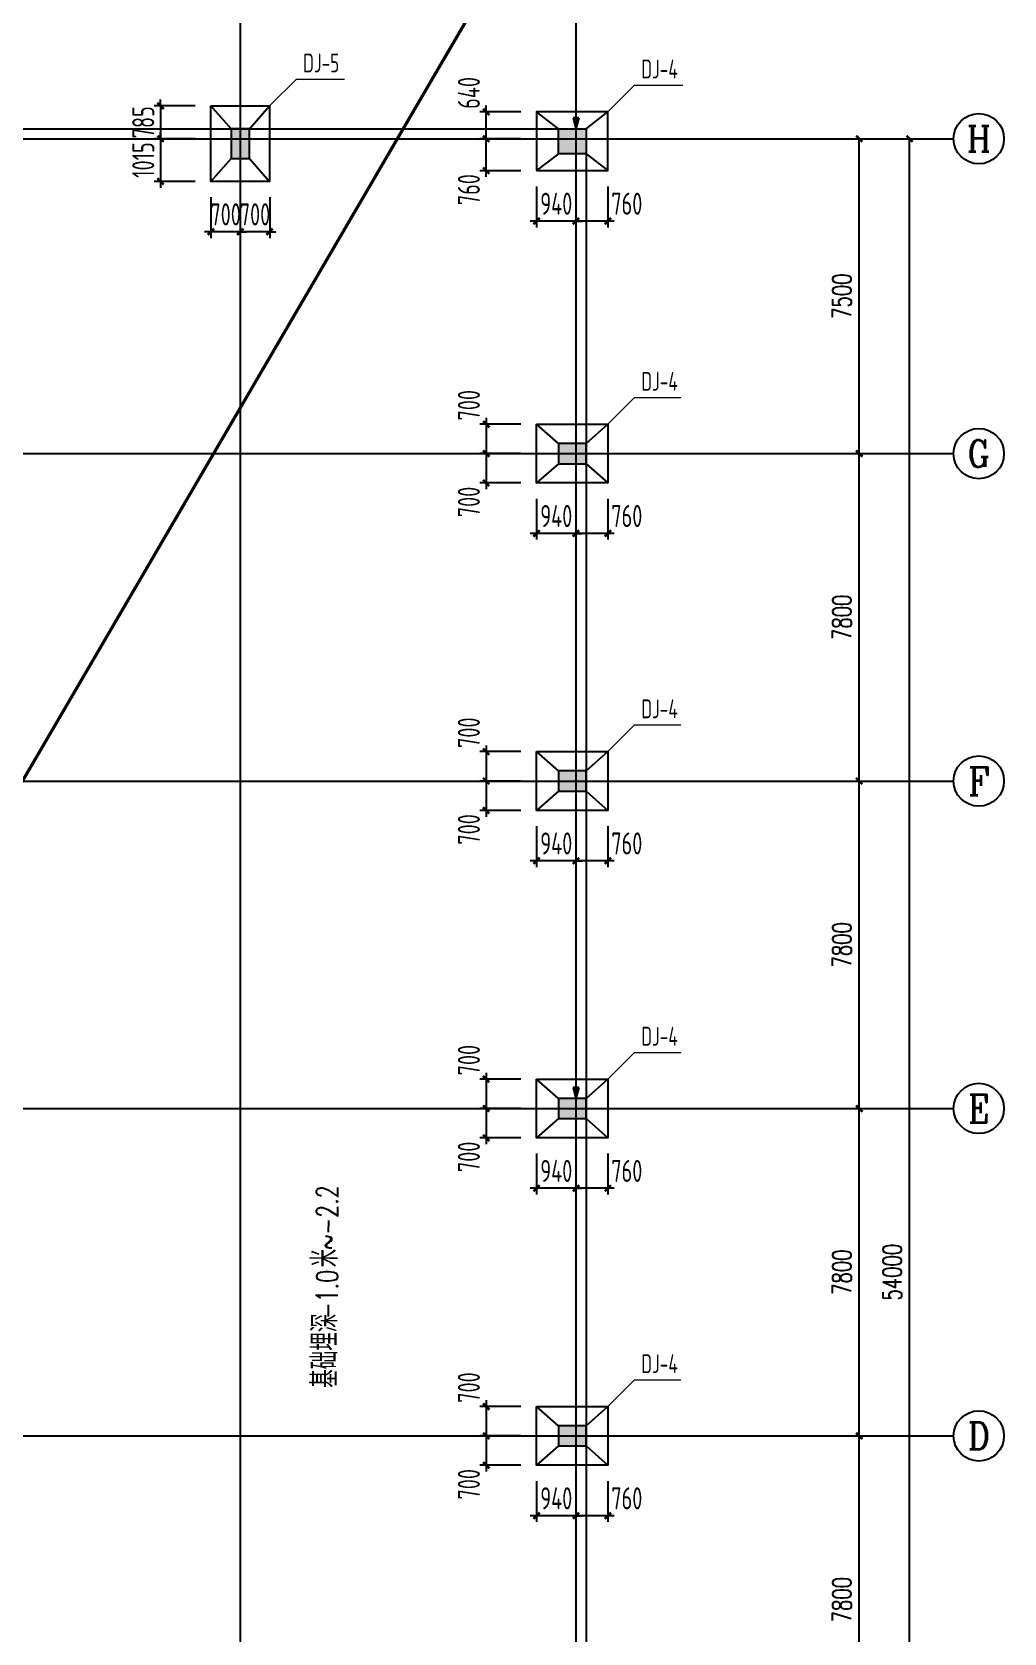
# Model space of a CAD drawing. Header units: millimetres. Extents: x 6950065 to 7140129, y 16284814 to 19754034.
# Drawn here: x 7012378 to 7035542, y 18944365 to 18982502 of the extents above; entities that cross this region are included whole.
import ezdxf
from ezdxf.enums import TextEntityAlignment as Align

# ---------------------------------------------------------------- set-up
doc = ezdxf.new("R2010")
doc.units = ezdxf.units.MM
doc.header["$LTSCALE"] = 1500
doc.header["$MEASUREMENT"] = 0
doc.linetypes.add('94', pattern=[0])
doc.linetypes.add('DASH', pattern=[0.35, 0.25, -0.1])
doc.layers.get('Defpoints').update_dxf_attribs({"color": 1})
for name, color, linetype in [('1', 7, 'Continuous'), ('3', 3, 'Continuous'), ('AXIS', 3, 'Continuous'), ('AXIS_TEXT', 7, 'Continuous'), ('COLU', 253, 'Continuous'), ('COLU_DIM', 3, 'Continuous'), ('COLU_HATCH', 251, 'Continuous'), ('C型钢', 6, 'Continuous'), ('dim', 7, 'Continuous'), ('DIM_SYMB', 165, 'Continuous'), ('HANDRAIL', 3, 'Continuous'), ('搅拌桩', 136, 'Continuous')]:
    doc.layers.add(name, color=color, linetype=linetype)
doc.layers.add('COLU_NUM', color=7, linetype='Continuous', lineweight=0)
doc.styles.add('_TCH_AXIS', font='COMPLEX', dxfattribs={"bigfont": 'GBCBIG'})
doc.styles.add('_TCH_DIM', font='SIMPLEX', dxfattribs={"bigfont": 'GBCBIG'})
doc.styles.add('_TCH_DIM_T3', font='SIMPLEX', dxfattribs={"width": 0.705882, "bigfont": 'GBCBIG'})
doc.styles.add('COMPLEX', font='COMPLEX')
doc.styles.add('TSSD_Dimension', font='Tssdeng.shx', dxfattribs={"width": 0.7, "bigfont": 'hztxt.shx'})
doc.styles.add('TSSD_Label', font='Tssdeng.shx', dxfattribs={"width": 0.7, "bigfont": 'hztxt.shx'})
doc.dimstyles.new('_TCH_ARCH&&150', dxfattribs={"dimtxt": 446.25, "dimasz": 150, "dimexe": 375, "dimexo": 450, "dimgap": 189.375, "dimtad": 1, "dimdec": 0, "dimzin": 0, "dimdsep": 46, "dimtxsty": '_TCH_DIM_T3', "dimblk": 'ARCHTICK', "dimcen": 0.09, "dimclrt": 7, "dimazin": 2, "dimtfac": 1, "dimtdec": 0, "dimtix": 1, "dimtmove": 2, "dimatfit": 3, "dimfxl": 0, "dimtolj": 1, "dimtzin": 0, "dimarcsym": 0})
doc.dimstyles.new('TSSD_150_150', dxfattribs={"dimtxt": 525, "dimasz": 150, "dimexe": 150, "dimexo": 375, "dimgap": 150, "dimtad": 1, "dimdec": 0, "dimzin": 0, "dimdsep": 46, "dimtxsty": 'TSSD_Dimension', "dimblk": 'ARCHTICK', "dimcen": 0, "dimdle": 150, "dimclrt": 7, "dimadec": 0, "dimazin": 0, "dimtfac": 1, "dimtdec": 0, "dimtix": 1, "dimtmove": 2, "dimatfit": 3, "dimfxl": 0, "dimtolj": 1, "dimtzin": 0, "dimarcsym": 0})

# ---------------------------------------------------------------- blocks, each defined once
blk = doc.blocks.new('jmv')
at = {"layer": 'COLU_HATCH'}
for points in [[(6359626, 18801920), (6360066, 18801920), (6360066, 18802630), (6359626, 18802630)], [(6368086, 18802030), (6367426, 18802030), (6367426, 18802630), (6368086, 18802630)], [(6368086, 18795130), (6367426, 18795130), (6367426, 18794650), (6368086, 18794650)], [(6368086, 18787330), (6367426, 18787330), (6367426, 18786850), (6368086, 18786850)], [(6368086, 18779530), (6367426, 18779530), (6367426, 18779050), (6368086, 18779050)], [(6368086, 18771730), (6367426, 18771730), (6367426, 18771250), (6368086, 18771250)]]:
    blk.add_hatch(color=256, dxfattribs=at).paths.add_polyline_path(points)
at = {"layer": 'COLU'}
for points in [[(6359626, 18801920), (6360066, 18801920), (6360066, 18802630), (6359626, 18802630)], [(6368086, 18802030), (6367426, 18802030), (6367426, 18802630), (6368086, 18802630)], [(6368086, 18795130), (6367426, 18795130), (6367426, 18794650), (6368086, 18794650)], [(6368086, 18787330), (6367426, 18787330), (6367426, 18786850), (6368086, 18786850)], [(6368086, 18779530), (6367426, 18779530), (6367426, 18779050), (6368086, 18779050)], [(6368086, 18771730), (6367426, 18771730), (6367426, 18771250), (6368086, 18771250)]]:
    blk.add_lwpolyline(points, close=True, dxfattribs=at)
blk = doc.blocks.new('_ArchTick')
at = {"color": 0, "linetype": 'ByBlock', "const_width": 0.4}
blk.add_lwpolyline([(-0.5, -0.5), (0.5, 0.5)], dxfattribs=at)
blk = doc.blocks.new('*D1315')
at = {"layer": 'COLU_DIM', "color": 0, "lineweight": -2}
for p, q in [((7025342, 18971384), (7025342, 18970409)), ((7026102, 18971384), (7026102, 18970409)), ((7026252, 18970559), (7025192, 18970559))]:
    blk.add_line(p, q, dxfattribs=at)
at = {"layer": 'Defpoints', "color": 0}
for p in [(7025342, 18971759), (7026102, 18971759), (7025342, 18970559)]:
    blk.add_point(p, dxfattribs=at)
at = {"layer": 'COLU_DIM', "color": 0, "lineweight": -2, "xscale": 150, "yscale": 150, "zscale": 150, "rotation": 180}
blk.add_blockref('_ArchTick', (7025342, 18970559), dxfattribs=at)
at = {"layer": 'COLU_DIM', "color": 0, "lineweight": -2, "xscale": 150, "yscale": 150, "zscale": 150}
blk.add_blockref('_ArchTick', (7026102, 18970559), dxfattribs=at)
at = {"layer": 'COLU_DIM', "color": 7, "insert": (7026553, 18970972), "char_height": 525, "attachment_point": 5, "style": 'TSSD_Dimension'}
blk.add_mtext('\\A1;760', dxfattribs=at)
blk = doc.blocks.new('*D1316')
at = {"layer": 'COLU_DIM', "color": 0, "lineweight": -2}
for p, q in [((7024402, 18971384), (7024402, 18970409)), ((7025342, 18971384), (7025342, 18970409)), ((7024402, 18970559), (7024252, 18970559)), ((7025342, 18970559), (7024402, 18970559)), ((7025342, 18970559), (7025492, 18970559))]:
    blk.add_line(p, q, dxfattribs=at)
at = {"layer": 'Defpoints', "color": 0}
for p in [(7024402, 18971759), (7025342, 18971759), (7024402, 18970559)]:
    blk.add_point(p, dxfattribs=at)
at = {"layer": 'COLU_DIM', "color": 0, "lineweight": -2, "xscale": 150, "yscale": 150, "zscale": 150}
blk.add_blockref('_ArchTick', (7024402, 18970559), dxfattribs=at)
at = {"layer": 'COLU_DIM', "color": 0, "lineweight": -2, "xscale": 150, "yscale": 150, "zscale": 150, "rotation": 180}
blk.add_blockref('_ArchTick', (7025342, 18970559), dxfattribs=at)
at = {"layer": 'COLU_DIM', "color": 7, "insert": (7024872, 18970972), "char_height": 525, "attachment_point": 5, "style": 'TSSD_Dimension'}
blk.add_mtext('\\A1;940', dxfattribs=at)
blk = doc.blocks.new('*D1317')
at = {"layer": 'COLU_DIM', "color": 0, "lineweight": -2}
for p, q in [((7023202, 18973309), (7023202, 18972309)), ((7024027, 18973159), (7023052, 18973159)), ((7024027, 18972459), (7023052, 18972459))]:
    blk.add_line(p, q, dxfattribs=at)
at = {"layer": 'Defpoints', "color": 0}
for p in [(7024402, 18973159), (7023202, 18972459), (7024402, 18972459)]:
    blk.add_point(p, dxfattribs=at)
at = {"layer": 'COLU_DIM', "color": 0, "lineweight": -2, "xscale": 150, "yscale": 150, "zscale": 150}
for p, rotation in [((7023202, 18973159), 90), ((7023202, 18972459), 270)]:
    blk.add_blockref('_ArchTick', p, dxfattribs=dict(at, rotation=rotation))
at = {"layer": 'COLU_DIM', "color": 7, "insert": (7022789, 18973611), "char_height": 525, "attachment_point": 5, "rotation": 90, "style": 'TSSD_Dimension'}
blk.add_mtext('\\A1;700', dxfattribs=at)
blk = doc.blocks.new('*D1318')
at = {"layer": 'COLU_DIM', "color": 0, "lineweight": -2}
for p, q in [((7024027, 18972459), (7023052, 18972459)), ((7023202, 18972609), (7023202, 18971609)), ((7024027, 18971759), (7023052, 18971759))]:
    blk.add_line(p, q, dxfattribs=at)
at = {"layer": 'Defpoints', "color": 0}
for p in [(7024402, 18972459), (7023202, 18971759), (7024402, 18971759)]:
    blk.add_point(p, dxfattribs=at)
at = {"layer": 'COLU_DIM', "color": 0, "lineweight": -2, "xscale": 150, "yscale": 150, "zscale": 150}
for p, rotation in [((7023202, 18972459), 90), ((7023202, 18971759), 270)]:
    blk.add_blockref('_ArchTick', p, dxfattribs=dict(at, rotation=rotation))
at = {"layer": 'COLU_DIM', "color": 7, "insert": (7022789, 18971307), "char_height": 525, "attachment_point": 5, "rotation": 90, "style": 'TSSD_Dimension'}
blk.add_mtext('\\A1;700', dxfattribs=at)
blk = doc.blocks.new('*D1311')
at = {"layer": 'COLU_DIM', "color": 0, "lineweight": -2}
for p, q in [((7025342, 18978824), (7025342, 18977849)), ((7026102, 18978824), (7026102, 18977849)), ((7026252, 18977999), (7025192, 18977999))]:
    blk.add_line(p, q, dxfattribs=at)
at = {"layer": 'Defpoints', "color": 0}
for p in [(7025342, 18979199), (7026102, 18979199), (7025342, 18977999)]:
    blk.add_point(p, dxfattribs=at)
at = {"layer": 'COLU_DIM', "color": 0, "lineweight": -2, "xscale": 150, "yscale": 150, "zscale": 150, "rotation": 180}
blk.add_blockref('_ArchTick', (7025342, 18977999), dxfattribs=at)
at = {"layer": 'COLU_DIM', "color": 0, "lineweight": -2, "xscale": 150, "yscale": 150, "zscale": 150}
blk.add_blockref('_ArchTick', (7026102, 18977999), dxfattribs=at)
at = {"layer": 'COLU_DIM', "color": 7, "insert": (7026553, 18978412), "char_height": 525, "attachment_point": 5, "style": 'TSSD_Dimension'}
blk.add_mtext('\\A1;760', dxfattribs=at)
blk = doc.blocks.new('*D1312')
at = {"layer": 'COLU_DIM', "color": 0, "lineweight": -2}
for p, q in [((7024402, 18978824), (7024402, 18977849)), ((7025342, 18978824), (7025342, 18977849)), ((7024402, 18977999), (7024252, 18977999)), ((7025342, 18977999), (7024402, 18977999)), ((7025342, 18977999), (7025492, 18977999))]:
    blk.add_line(p, q, dxfattribs=at)
at = {"layer": 'Defpoints', "color": 0}
for p in [(7024402, 18979199), (7025342, 18979199), (7024402, 18977999)]:
    blk.add_point(p, dxfattribs=at)
at = {"layer": 'COLU_DIM', "color": 0, "lineweight": -2, "xscale": 150, "yscale": 150, "zscale": 150}
blk.add_blockref('_ArchTick', (7024402, 18977999), dxfattribs=at)
at = {"layer": 'COLU_DIM', "color": 0, "lineweight": -2, "xscale": 150, "yscale": 150, "zscale": 150, "rotation": 180}
blk.add_blockref('_ArchTick', (7025342, 18977999), dxfattribs=at)
at = {"layer": 'COLU_DIM', "color": 7, "insert": (7024872, 18978412), "char_height": 525, "attachment_point": 5, "style": 'TSSD_Dimension'}
blk.add_mtext('\\A1;940', dxfattribs=at)
blk = doc.blocks.new('*D1313')
at = {"layer": 'COLU_DIM', "color": 0, "lineweight": -2}
for p, q in [((7023202, 18979049), (7023202, 18980109)), ((7024027, 18979959), (7023052, 18979959)), ((7024027, 18979199), (7023052, 18979199))]:
    blk.add_line(p, q, dxfattribs=at)
at = {"layer": 'Defpoints', "color": 0}
for p in [(7023202, 18979959), (7024402, 18979959), (7024402, 18979199)]:
    blk.add_point(p, dxfattribs=at)
at = {"layer": 'COLU_DIM', "color": 0, "lineweight": -2, "xscale": 150, "yscale": 150, "zscale": 150}
for p, rotation in [((7023202, 18979959), 90), ((7023202, 18979199), 270)]:
    blk.add_blockref('_ArchTick', p, dxfattribs=dict(at, rotation=rotation))
at = {"layer": 'COLU_DIM', "color": 7, "insert": (7022789, 18978747), "char_height": 525, "attachment_point": 5, "rotation": 90, "style": 'TSSD_Dimension'}
blk.add_mtext('\\A1;760', dxfattribs=at)
blk = doc.blocks.new('*D1314')
at = {"layer": 'COLU_DIM', "color": 0, "lineweight": -2}
for p, q in [((7024027, 18980599), (7023052, 18980599)), ((7023202, 18979809), (7023202, 18980749)), ((7024027, 18979959), (7023052, 18979959))]:
    blk.add_line(p, q, dxfattribs=at)
at = {"layer": 'Defpoints', "color": 0}
for p in [(7023202, 18980599), (7024402, 18980599), (7024402, 18979959)]:
    blk.add_point(p, dxfattribs=at)
at = {"layer": 'COLU_DIM', "color": 0, "lineweight": -2, "xscale": 150, "yscale": 150, "zscale": 150}
for p, rotation in [((7023202, 18980599), 90), ((7023202, 18979959), 270)]:
    blk.add_blockref('_ArchTick', p, dxfattribs=dict(at, rotation=rotation))
at = {"layer": 'COLU_DIM', "color": 7, "insert": (7022789, 18981051), "char_height": 525, "attachment_point": 5, "rotation": 90, "style": 'TSSD_Dimension'}
blk.add_mtext('\\A1;640', dxfattribs=at)
blk = doc.blocks.new('A$C177878A3')
at = {"layer": '1', "linetype": '94'}
blk.add_hatch(color=6, dxfattribs=at).paths.add_polyline_path([(112, 433), (0, 0), (224, 0)])
at = {"layer": '1', "color": 6, "linetype": '94'}
for p, q in [((0, 0), (112, 433)), ((224, 0), (112, 433)), ((0, 0), (224, 0))]:
    blk.add_line(p, q, dxfattribs=at)
blk = doc.blocks.new('A$C32175502')
at = {"layer": '1', "linetype": '94'}
blk.add_blockref('A$C177878A3', (0, 0), dxfattribs=at)
blk = doc.blocks.new('A$C3C5B3CE3')
at = {"layer": '1', "linetype": '94', "rotation": 180}
blk.add_blockref('A$C32175502', (224, 433), dxfattribs=at)
blk = doc.blocks.new('A$C43EB326B')
at = {"layer": '搅拌桩'}
blk.add_blockref('A$C3C5B3CE3', (0, 0), dxfattribs=at)
blk = doc.blocks.new('A$C2BB7790D')
at = {"layer": 'dim'}
blk.add_blockref('A$C43EB326B', (0, 0), dxfattribs=at)
blk = doc.blocks.new('*D1307')
at = {"layer": 'COLU_DIM', "color": 0, "lineweight": -2}
for p, q in [((7017342, 18978569), (7017342, 18977594)), ((7018042, 18978569), (7018042, 18977594)), ((7017342, 18977744), (7017192, 18977744)), ((7018042, 18977744), (7017342, 18977744)), ((7018042, 18977744), (7018192, 18977744))]:
    blk.add_line(p, q, dxfattribs=at)
at = {"layer": 'Defpoints', "color": 0}
for p in [(7017342, 18978944), (7018042, 18978944), (7017342, 18977744)]:
    blk.add_point(p, dxfattribs=at)
at = {"layer": 'COLU_DIM', "color": 0, "lineweight": -2, "xscale": 150, "yscale": 150, "zscale": 150}
blk.add_blockref('_ArchTick', (7017342, 18977744), dxfattribs=at)
at = {"layer": 'COLU_DIM', "color": 0, "lineweight": -2, "xscale": 150, "yscale": 150, "zscale": 150, "rotation": 180}
blk.add_blockref('_ArchTick', (7018042, 18977744), dxfattribs=at)
at = {"layer": 'COLU_DIM', "color": 7, "insert": (7017692, 18978157), "char_height": 525, "attachment_point": 5, "style": 'TSSD_Dimension'}
blk.add_mtext('\\A1;700', dxfattribs=at)
blk = doc.blocks.new('*D1308')
at = {"layer": 'COLU_DIM', "color": 0, "lineweight": -2}
for p, q in [((7016642, 18978569), (7016642, 18977594)), ((7017342, 18978569), (7017342, 18977594)), ((7016642, 18977744), (7016492, 18977744)), ((7017342, 18977744), (7016642, 18977744)), ((7017342, 18977744), (7017492, 18977744))]:
    blk.add_line(p, q, dxfattribs=at)
at = {"layer": 'Defpoints', "color": 0}
for p in [(7016642, 18978944), (7017342, 18978944), (7016642, 18977744)]:
    blk.add_point(p, dxfattribs=at)
at = {"layer": 'COLU_DIM', "color": 0, "lineweight": -2, "xscale": 150, "yscale": 150, "zscale": 150}
blk.add_blockref('_ArchTick', (7016642, 18977744), dxfattribs=at)
at = {"layer": 'COLU_DIM', "color": 0, "lineweight": -2, "xscale": 150, "yscale": 150, "zscale": 150, "rotation": 180}
blk.add_blockref('_ArchTick', (7017342, 18977744), dxfattribs=at)
at = {"layer": 'COLU_DIM', "color": 7, "insert": (7016992, 18978157), "char_height": 525, "attachment_point": 5, "style": 'TSSD_Dimension'}
blk.add_mtext('\\A1;700', dxfattribs=at)
blk = doc.blocks.new('*D1309')
at = {"layer": 'COLU_DIM', "color": 0, "lineweight": -2}
for p, q in [((7015442, 18980744), (7015442, 18980894)), ((7016267, 18980744), (7015292, 18980744)), ((7015442, 18980744), (7015442, 18979959)), ((7016267, 18979959), (7015292, 18979959)), ((7015442, 18979959), (7015442, 18979809))]:
    blk.add_line(p, q, dxfattribs=at)
at = {"layer": 'Defpoints', "color": 0}
for p in [(7016642, 18980744), (7015442, 18979959), (7016642, 18979959)]:
    blk.add_point(p, dxfattribs=at)
at = {"layer": 'COLU_DIM', "color": 0, "lineweight": -2, "xscale": 150, "yscale": 150, "zscale": 150}
for p, rotation in [((7015442, 18980744), 270), ((7015442, 18979959), 90)]:
    blk.add_blockref('_ArchTick', p, dxfattribs=dict(at, rotation=rotation))
at = {"layer": 'COLU_DIM', "color": 7, "insert": (7015029, 18980352), "char_height": 525, "attachment_point": 5, "rotation": 90, "style": 'TSSD_Dimension'}
blk.add_mtext('\\A1;785', dxfattribs=at)
blk = doc.blocks.new('*D1310')
at = {"layer": 'COLU_DIM', "color": 0, "lineweight": -2}
for p, q in [((7015442, 18979959), (7015442, 18980109)), ((7016267, 18979959), (7015292, 18979959)), ((7015442, 18979959), (7015442, 18978944)), ((7016267, 18978944), (7015292, 18978944)), ((7015442, 18978944), (7015442, 18978794))]:
    blk.add_line(p, q, dxfattribs=at)
at = {"layer": 'Defpoints', "color": 0}
for p in [(7016642, 18979959), (7015442, 18978944), (7016642, 18978944)]:
    blk.add_point(p, dxfattribs=at)
at = {"layer": 'COLU_DIM', "color": 0, "lineweight": -2, "xscale": 150, "yscale": 150, "zscale": 150}
for p, rotation in [((7015442, 18979959), 270), ((7015442, 18978944), 90)]:
    blk.add_blockref('_ArchTick', p, dxfattribs=dict(at, rotation=rotation))
at = {"layer": 'COLU_DIM', "color": 7, "insert": (7015029, 18979452), "char_height": 525, "attachment_point": 5, "rotation": 90, "style": 'TSSD_Dimension'}
blk.add_mtext('\\A1;1015', dxfattribs=at)
blk = doc.blocks.new('*D1319')
at = {"layer": 'COLU_DIM', "color": 0, "lineweight": -2}
for p, q in [((7025342, 18963584), (7025342, 18962609)), ((7026102, 18963584), (7026102, 18962609)), ((7026252, 18962759), (7025192, 18962759))]:
    blk.add_line(p, q, dxfattribs=at)
at = {"layer": 'Defpoints', "color": 0}
for p in [(7025342, 18963959), (7026102, 18963959), (7025342, 18962759)]:
    blk.add_point(p, dxfattribs=at)
at = {"layer": 'COLU_DIM', "color": 0, "lineweight": -2, "xscale": 150, "yscale": 150, "zscale": 150, "rotation": 180}
blk.add_blockref('_ArchTick', (7025342, 18962759), dxfattribs=at)
at = {"layer": 'COLU_DIM', "color": 0, "lineweight": -2, "xscale": 150, "yscale": 150, "zscale": 150}
blk.add_blockref('_ArchTick', (7026102, 18962759), dxfattribs=at)
at = {"layer": 'COLU_DIM', "color": 7, "insert": (7026553, 18963172), "char_height": 525, "attachment_point": 5, "style": 'TSSD_Dimension'}
blk.add_mtext('\\A1;760', dxfattribs=at)
blk = doc.blocks.new('*D1320')
at = {"layer": 'COLU_DIM', "color": 0, "lineweight": -2}
for p, q in [((7024402, 18963584), (7024402, 18962609)), ((7025342, 18963584), (7025342, 18962609)), ((7024402, 18962759), (7024252, 18962759)), ((7025342, 18962759), (7024402, 18962759)), ((7025342, 18962759), (7025492, 18962759))]:
    blk.add_line(p, q, dxfattribs=at)
at = {"layer": 'Defpoints', "color": 0}
for p in [(7024402, 18963959), (7025342, 18963959), (7024402, 18962759)]:
    blk.add_point(p, dxfattribs=at)
at = {"layer": 'COLU_DIM', "color": 0, "lineweight": -2, "xscale": 150, "yscale": 150, "zscale": 150}
blk.add_blockref('_ArchTick', (7024402, 18962759), dxfattribs=at)
at = {"layer": 'COLU_DIM', "color": 0, "lineweight": -2, "xscale": 150, "yscale": 150, "zscale": 150, "rotation": 180}
blk.add_blockref('_ArchTick', (7025342, 18962759), dxfattribs=at)
at = {"layer": 'COLU_DIM', "color": 7, "insert": (7024872, 18963172), "char_height": 525, "attachment_point": 5, "style": 'TSSD_Dimension'}
blk.add_mtext('\\A1;940', dxfattribs=at)
blk = doc.blocks.new('*D1321')
at = {"layer": 'COLU_DIM', "color": 0, "lineweight": -2}
for p, q in [((7024027, 18965359), (7023052, 18965359)), ((7023202, 18965509), (7023202, 18964509)), ((7024027, 18964659), (7023052, 18964659))]:
    blk.add_line(p, q, dxfattribs=at)
at = {"layer": 'Defpoints', "color": 0}
for p in [(7024402, 18965359), (7023202, 18964659), (7024402, 18964659)]:
    blk.add_point(p, dxfattribs=at)
at = {"layer": 'COLU_DIM', "color": 0, "lineweight": -2, "xscale": 150, "yscale": 150, "zscale": 150}
for p, rotation in [((7023202, 18965359), 90), ((7023202, 18964659), 270)]:
    blk.add_blockref('_ArchTick', p, dxfattribs=dict(at, rotation=rotation))
at = {"layer": 'COLU_DIM', "color": 7, "insert": (7022789, 18965811), "char_height": 525, "attachment_point": 5, "rotation": 90, "style": 'TSSD_Dimension'}
blk.add_mtext('\\A1;700', dxfattribs=at)
blk = doc.blocks.new('*D1322')
at = {"layer": 'COLU_DIM', "color": 0, "lineweight": -2}
for p, q in [((7023202, 18964809), (7023202, 18963809)), ((7024027, 18964659), (7023052, 18964659)), ((7024027, 18963959), (7023052, 18963959))]:
    blk.add_line(p, q, dxfattribs=at)
at = {"layer": 'Defpoints', "color": 0}
for p in [(7024402, 18964659), (7023202, 18963959), (7024402, 18963959)]:
    blk.add_point(p, dxfattribs=at)
at = {"layer": 'COLU_DIM', "color": 0, "lineweight": -2, "xscale": 150, "yscale": 150, "zscale": 150}
for p, rotation in [((7023202, 18964659), 90), ((7023202, 18963959), 270)]:
    blk.add_blockref('_ArchTick', p, dxfattribs=dict(at, rotation=rotation))
at = {"layer": 'COLU_DIM', "color": 7, "insert": (7022789, 18963507), "char_height": 525, "attachment_point": 5, "rotation": 90, "style": 'TSSD_Dimension'}
blk.add_mtext('\\A1;700', dxfattribs=at)
blk = doc.blocks.new('*D1323')
at = {"layer": 'COLU_DIM', "color": 0, "lineweight": -2}
for p, q in [((7025342, 18955784), (7025342, 18954809)), ((7026102, 18955784), (7026102, 18954809)), ((7026252, 18954959), (7025192, 18954959))]:
    blk.add_line(p, q, dxfattribs=at)
at = {"layer": 'Defpoints', "color": 0}
for p in [(7025342, 18956159), (7026102, 18956159), (7025342, 18954959)]:
    blk.add_point(p, dxfattribs=at)
at = {"layer": 'COLU_DIM', "color": 0, "lineweight": -2, "xscale": 150, "yscale": 150, "zscale": 150, "rotation": 180}
blk.add_blockref('_ArchTick', (7025342, 18954959), dxfattribs=at)
at = {"layer": 'COLU_DIM', "color": 0, "lineweight": -2, "xscale": 150, "yscale": 150, "zscale": 150}
blk.add_blockref('_ArchTick', (7026102, 18954959), dxfattribs=at)
at = {"layer": 'COLU_DIM', "color": 7, "insert": (7026553, 18955372), "char_height": 525, "attachment_point": 5, "style": 'TSSD_Dimension'}
blk.add_mtext('\\A1;760', dxfattribs=at)
blk = doc.blocks.new('*D1324')
at = {"layer": 'COLU_DIM', "color": 0, "lineweight": -2}
for p, q in [((7024402, 18955784), (7024402, 18954809)), ((7025342, 18955784), (7025342, 18954809)), ((7024402, 18954959), (7024252, 18954959)), ((7025342, 18954959), (7024402, 18954959)), ((7025342, 18954959), (7025492, 18954959))]:
    blk.add_line(p, q, dxfattribs=at)
at = {"layer": 'Defpoints', "color": 0}
for p in [(7024402, 18956159), (7025342, 18956159), (7024402, 18954959)]:
    blk.add_point(p, dxfattribs=at)
at = {"layer": 'COLU_DIM', "color": 0, "lineweight": -2, "xscale": 150, "yscale": 150, "zscale": 150}
blk.add_blockref('_ArchTick', (7024402, 18954959), dxfattribs=at)
at = {"layer": 'COLU_DIM', "color": 0, "lineweight": -2, "xscale": 150, "yscale": 150, "zscale": 150, "rotation": 180}
blk.add_blockref('_ArchTick', (7025342, 18954959), dxfattribs=at)
at = {"layer": 'COLU_DIM', "color": 7, "insert": (7024872, 18955372), "char_height": 525, "attachment_point": 5, "style": 'TSSD_Dimension'}
blk.add_mtext('\\A1;940', dxfattribs=at)
blk = doc.blocks.new('*D1325')
at = {"layer": 'COLU_DIM', "color": 0, "lineweight": -2}
for p, q in [((7023202, 18957709), (7023202, 18956709)), ((7024027, 18957559), (7023052, 18957559)), ((7024027, 18956859), (7023052, 18956859))]:
    blk.add_line(p, q, dxfattribs=at)
at = {"layer": 'Defpoints', "color": 0}
for p in [(7024402, 18957559), (7023202, 18956859), (7024402, 18956859)]:
    blk.add_point(p, dxfattribs=at)
at = {"layer": 'COLU_DIM', "color": 0, "lineweight": -2, "xscale": 150, "yscale": 150, "zscale": 150}
for p, rotation in [((7023202, 18957559), 90), ((7023202, 18956859), 270)]:
    blk.add_blockref('_ArchTick', p, dxfattribs=dict(at, rotation=rotation))
at = {"layer": 'COLU_DIM', "color": 7, "insert": (7022789, 18958011), "char_height": 525, "attachment_point": 5, "rotation": 90, "style": 'TSSD_Dimension'}
blk.add_mtext('\\A1;700', dxfattribs=at)
blk = doc.blocks.new('*D1326')
at = {"layer": 'COLU_DIM', "color": 0, "lineweight": -2}
for p, q in [((7024027, 18956859), (7023052, 18956859)), ((7023202, 18957009), (7023202, 18956009)), ((7024027, 18956159), (7023052, 18956159))]:
    blk.add_line(p, q, dxfattribs=at)
at = {"layer": 'Defpoints', "color": 0}
for p in [(7024402, 18956859), (7023202, 18956159), (7024402, 18956159)]:
    blk.add_point(p, dxfattribs=at)
at = {"layer": 'COLU_DIM', "color": 0, "lineweight": -2, "xscale": 150, "yscale": 150, "zscale": 150}
for p, rotation in [((7023202, 18956859), 90), ((7023202, 18956159), 270)]:
    blk.add_blockref('_ArchTick', p, dxfattribs=dict(at, rotation=rotation))
at = {"layer": 'COLU_DIM', "color": 7, "insert": (7022789, 18955707), "char_height": 525, "attachment_point": 5, "rotation": 90, "style": 'TSSD_Dimension'}
blk.add_mtext('\\A1;700', dxfattribs=at)
blk = doc.blocks.new('*D1327')
at = {"layer": 'COLU_DIM', "color": 0, "lineweight": -2}
for p, q in [((7025342, 18947984), (7025342, 18947009)), ((7026102, 18947984), (7026102, 18947009)), ((7026252, 18947159), (7025192, 18947159))]:
    blk.add_line(p, q, dxfattribs=at)
at = {"layer": 'Defpoints', "color": 0}
for p in [(7025342, 18948359), (7026102, 18948359), (7025342, 18947159)]:
    blk.add_point(p, dxfattribs=at)
at = {"layer": 'COLU_DIM', "color": 0, "lineweight": -2, "xscale": 150, "yscale": 150, "zscale": 150, "rotation": 180}
blk.add_blockref('_ArchTick', (7025342, 18947159), dxfattribs=at)
at = {"layer": 'COLU_DIM', "color": 0, "lineweight": -2, "xscale": 150, "yscale": 150, "zscale": 150}
blk.add_blockref('_ArchTick', (7026102, 18947159), dxfattribs=at)
at = {"layer": 'COLU_DIM', "color": 7, "insert": (7026553, 18947572), "char_height": 525, "attachment_point": 5, "style": 'TSSD_Dimension'}
blk.add_mtext('\\A1;760', dxfattribs=at)
blk = doc.blocks.new('*D1328')
at = {"layer": 'COLU_DIM', "color": 0, "lineweight": -2}
for p, q in [((7024402, 18947984), (7024402, 18947009)), ((7025342, 18947984), (7025342, 18947009)), ((7024402, 18947159), (7024252, 18947159)), ((7025342, 18947159), (7024402, 18947159)), ((7025342, 18947159), (7025492, 18947159))]:
    blk.add_line(p, q, dxfattribs=at)
at = {"layer": 'Defpoints', "color": 0}
for p in [(7024402, 18948359), (7025342, 18948359), (7024402, 18947159)]:
    blk.add_point(p, dxfattribs=at)
at = {"layer": 'COLU_DIM', "color": 0, "lineweight": -2, "xscale": 150, "yscale": 150, "zscale": 150}
blk.add_blockref('_ArchTick', (7024402, 18947159), dxfattribs=at)
at = {"layer": 'COLU_DIM', "color": 0, "lineweight": -2, "xscale": 150, "yscale": 150, "zscale": 150, "rotation": 180}
blk.add_blockref('_ArchTick', (7025342, 18947159), dxfattribs=at)
at = {"layer": 'COLU_DIM', "color": 7, "insert": (7024872, 18947572), "char_height": 525, "attachment_point": 5, "style": 'TSSD_Dimension'}
blk.add_mtext('\\A1;940', dxfattribs=at)
blk = doc.blocks.new('*D1329')
at = {"layer": 'COLU_DIM', "color": 0, "lineweight": -2}
for p, q in [((7024027, 18949759), (7023052, 18949759)), ((7023202, 18949909), (7023202, 18948909)), ((7024027, 18949059), (7023052, 18949059))]:
    blk.add_line(p, q, dxfattribs=at)
at = {"layer": 'Defpoints', "color": 0}
for p in [(7024402, 18949759), (7023202, 18949059), (7024402, 18949059)]:
    blk.add_point(p, dxfattribs=at)
at = {"layer": 'COLU_DIM', "color": 0, "lineweight": -2, "xscale": 150, "yscale": 150, "zscale": 150}
for p, rotation in [((7023202, 18949759), 90), ((7023202, 18949059), 270)]:
    blk.add_blockref('_ArchTick', p, dxfattribs=dict(at, rotation=rotation))
at = {"layer": 'COLU_DIM', "color": 7, "insert": (7022789, 18950211), "char_height": 525, "attachment_point": 5, "rotation": 90, "style": 'TSSD_Dimension'}
blk.add_mtext('\\A1;700', dxfattribs=at)
blk = doc.blocks.new('*D1330')
at = {"layer": 'COLU_DIM', "color": 0, "lineweight": -2}
for p, q in [((7023202, 18949209), (7023202, 18948209)), ((7024027, 18949059), (7023052, 18949059)), ((7024027, 18948359), (7023052, 18948359))]:
    blk.add_line(p, q, dxfattribs=at)
at = {"layer": 'Defpoints', "color": 0}
for p in [(7024402, 18949059), (7023202, 18948359), (7024402, 18948359)]:
    blk.add_point(p, dxfattribs=at)
at = {"layer": 'COLU_DIM', "color": 0, "lineweight": -2, "xscale": 150, "yscale": 150, "zscale": 150}
for p, rotation in [((7023202, 18949059), 90), ((7023202, 18948359), 270)]:
    blk.add_blockref('_ArchTick', p, dxfattribs=dict(at, rotation=rotation))
at = {"layer": 'COLU_DIM', "color": 7, "insert": (7022789, 18947907), "char_height": 525, "attachment_point": 5, "rotation": 90, "style": 'TSSD_Dimension'}
blk.add_mtext('\\A1;700', dxfattribs=at)
blk = doc.blocks.new('*D1483')
at = {"layer": 'Defpoints', "color": 0}
for p in [(7028342, 18949059), (7032092, 18949059), (7028342, 18941259)]:
    blk.add_point(p, dxfattribs=at)
at = {"layer": 'HANDRAIL', "color": 0, "lineweight": -2}
for p, q in [((7028792, 18949059), (7032467, 18949059)), ((7032092, 18941259), (7032092, 18949059)), ((7028792, 18941259), (7032467, 18941259))]:
    blk.add_line(p, q, dxfattribs=at)
at = {"layer": 'HANDRAIL', "color": 0, "lineweight": -2, "xscale": 150, "yscale": 150, "zscale": 150}
for p, rotation in [((7032092, 18949059), 90), ((7032092, 18941259), 270)]:
    blk.add_blockref('_ArchTick', p, dxfattribs=dict(at, rotation=rotation))
at = {"layer": 'HANDRAIL', "color": 7, "insert": (7031679, 18945159), "char_height": 446.2, "attachment_point": 5, "rotation": 90, "style": '_TCH_DIM_T3'}
blk.add_mtext('\\A1;7800', dxfattribs=at)
blk = doc.blocks.new('*D1484')
at = {"layer": 'Defpoints', "color": 0}
for p in [(7028342, 18956859), (7032092, 18956859), (7028342, 18949059)]:
    blk.add_point(p, dxfattribs=at)
at = {"layer": 'HANDRAIL', "color": 0, "lineweight": -2}
for p, q in [((7028792, 18956859), (7032467, 18956859)), ((7032092, 18949059), (7032092, 18956859)), ((7028792, 18949059), (7032467, 18949059))]:
    blk.add_line(p, q, dxfattribs=at)
at = {"layer": 'HANDRAIL', "color": 0, "lineweight": -2, "xscale": 150, "yscale": 150, "zscale": 150}
for p, rotation in [((7032092, 18956859), 90), ((7032092, 18949059), 270)]:
    blk.add_blockref('_ArchTick', p, dxfattribs=dict(at, rotation=rotation))
at = {"layer": 'HANDRAIL', "color": 7, "insert": (7031679, 18952959), "char_height": 446.2, "attachment_point": 5, "rotation": 90, "style": '_TCH_DIM_T3'}
blk.add_mtext('\\A1;7800', dxfattribs=at)
blk = doc.blocks.new('*D1485')
at = {"layer": 'Defpoints', "color": 0}
for p in [(7028342, 18964659), (7032092, 18964659), (7028342, 18956859)]:
    blk.add_point(p, dxfattribs=at)
at = {"layer": 'HANDRAIL', "color": 0, "lineweight": -2}
for p, q in [((7028792, 18964659), (7032467, 18964659)), ((7032092, 18956859), (7032092, 18964659)), ((7028792, 18956859), (7032467, 18956859))]:
    blk.add_line(p, q, dxfattribs=at)
at = {"layer": 'HANDRAIL', "color": 0, "lineweight": -2, "xscale": 150, "yscale": 150, "zscale": 150}
for p, rotation in [((7032092, 18964659), 90), ((7032092, 18956859), 270)]:
    blk.add_blockref('_ArchTick', p, dxfattribs=dict(at, rotation=rotation))
at = {"layer": 'HANDRAIL', "color": 7, "insert": (7031679, 18960759), "char_height": 446.2, "attachment_point": 5, "rotation": 90, "style": '_TCH_DIM_T3'}
blk.add_mtext('\\A1;7800', dxfattribs=at)
blk = doc.blocks.new('*D1486')
at = {"layer": 'Defpoints', "color": 0}
for p in [(7028342, 18972459), (7032092, 18972459), (7028342, 18964659)]:
    blk.add_point(p, dxfattribs=at)
at = {"layer": 'HANDRAIL', "color": 0, "lineweight": -2}
for p, q in [((7028792, 18972459), (7032467, 18972459)), ((7032092, 18964659), (7032092, 18972459)), ((7028792, 18964659), (7032467, 18964659))]:
    blk.add_line(p, q, dxfattribs=at)
at = {"layer": 'HANDRAIL', "color": 0, "lineweight": -2, "xscale": 150, "yscale": 150, "zscale": 150}
for p, rotation in [((7032092, 18972459), 90), ((7032092, 18964659), 270)]:
    blk.add_blockref('_ArchTick', p, dxfattribs=dict(at, rotation=rotation))
at = {"layer": 'HANDRAIL', "color": 7, "insert": (7031679, 18968559), "char_height": 446.2, "attachment_point": 5, "rotation": 90, "style": '_TCH_DIM_T3'}
blk.add_mtext('\\A1;7800', dxfattribs=at)
blk = doc.blocks.new('*D1487')
at = {"layer": 'Defpoints', "color": 0}
for p in [(7028342, 18979959), (7032092, 18979959), (7028342, 18972459)]:
    blk.add_point(p, dxfattribs=at)
at = {"layer": 'HANDRAIL', "color": 0, "lineweight": -2}
for p, q in [((7028792, 18979959), (7032467, 18979959)), ((7032092, 18972459), (7032092, 18979959)), ((7028792, 18972459), (7032467, 18972459))]:
    blk.add_line(p, q, dxfattribs=at)
at = {"layer": 'HANDRAIL', "color": 0, "lineweight": -2, "xscale": 150, "yscale": 150, "zscale": 150}
for p, rotation in [((7032092, 18979959), 90), ((7032092, 18972459), 270)]:
    blk.add_blockref('_ArchTick', p, dxfattribs=dict(at, rotation=rotation))
at = {"layer": 'HANDRAIL', "color": 7, "insert": (7031679, 18976209), "char_height": 446.2, "attachment_point": 5, "rotation": 90, "style": '_TCH_DIM_T3'}
blk.add_mtext('\\A1;7500', dxfattribs=at)
blk = doc.blocks.new('*D1488')
at = {"layer": 'Defpoints', "color": 0}
for p in [(7028342, 18979959), (7033292, 18979959), (7028342, 18925959)]:
    blk.add_point(p, dxfattribs=at)
at = {"layer": 'HANDRAIL', "color": 0, "lineweight": -2}
for p, q in [((7028792, 18979959), (7033667, 18979959)), ((7033292, 18925959), (7033292, 18979959)), ((7028792, 18925959), (7033667, 18925959))]:
    blk.add_line(p, q, dxfattribs=at)
at = {"layer": 'HANDRAIL', "color": 0, "lineweight": -2, "xscale": 150, "yscale": 150, "zscale": 150}
for p, rotation in [((7033292, 18979959), 90), ((7033292, 18925959), 270)]:
    blk.add_blockref('_ArchTick', p, dxfattribs=dict(at, rotation=rotation))
at = {"layer": 'HANDRAIL', "color": 7, "insert": (7032879, 18952959), "char_height": 446.2, "attachment_point": 5, "rotation": 90, "style": '_TCH_DIM_T3'}
blk.add_mtext('\\A1;54000', dxfattribs=at)
blk = doc.blocks.new('_AXISO')
blk.add_circle((0, 0), 0.5)
at = {"layer": 'AXIS_TEXT', "style": 'COMPLEX', "width": 1.041667}
blk.add_attdef('A', text='', height=0.56, dxfattribs=at).set_placement((-0.25, -0.28), (0.25, -0.28), align=Align.FIT)

msp = doc.modelspace()

# ---------------------------------------------------------------- linework, layer by layer
at = {"layer": 'AXIS', "color": 1}
for p, q in [((7017341.7, 18982959.1), (7017341.7, 18922959.1)), ((7025341.7, 18982959.1), (7025341.7, 18922959.1)), ((6974341.7, 18979959.1), (7028341.7, 18979959.1)), ((6974341.7, 18972459.1), (7030714.6, 18972459.1)), ((6974341.7, 18964659.1), (7030714.6, 18964659.1)), ((6974341.7, 18956859.1), (7030714.6, 18956859.1)), ((6974341.7, 18949059.1), (7030714.6, 18949059.1))]:
    msp.add_line(p, q, dxfattribs=at)
at = {"layer": 'COLU'}
for points in [[(7016641.7, 18980744.1), (7018041.7, 18980744.1), (7018041.7, 18978944.1), (7016641.7, 18978944.1)], [(7024401.7, 18979199.1), (7026101.7, 18979199.1), (7026101.7, 18980599.1), (7024401.7, 18980599.1)], [(7024401.7, 18973159.1), (7026101.7, 18973159.1), (7026101.7, 18971759.1), (7024401.7, 18971759.1)], [(7024401.7, 18965359.1), (7026101.7, 18965359.1), (7026101.7, 18963959.1), (7024401.7, 18963959.1)], [(7024401.7, 18957559.1), (7026101.7, 18957559.1), (7026101.7, 18956159.1), (7024401.7, 18956159.1)], [(7024401.7, 18949759.1), (7026101.7, 18949759.1), (7026101.7, 18948359.1), (7024401.7, 18948359.1)]]:
    msp.add_lwpolyline(points, close=True, dxfattribs=at)
at = {"layer": 'COLU_NUM'}
for p, q in [((7018041.7, 18980744.1), (7018678.1, 18981380.5)), ((7018678.1, 18981380.5), (7019829.1, 18981380.5)), ((7026101.7, 18980599.1), (7026738.1, 18981235.5)), ((7026738.1, 18981235.5), (7027889.1, 18981235.5)), ((7026101.7, 18973159.1), (7026738.1, 18973795.5)), ((7026738.1, 18973795.5), (7027839.1, 18973795.5)), ((7026101.7, 18965359.1), (7026738.1, 18965995.5)), ((7026738.1, 18965995.5), (7027839.1, 18965995.5)), ((7026101.7, 18957559.1), (7026738.1, 18958195.5)), ((7026738.1, 18958195.5), (7027839.1, 18958195.5)), ((7026101.7, 18949759.1), (7026738.1, 18950395.5)), ((7026738.1, 18950395.5), (7027839.1, 18950395.5))]:
    msp.add_line(p, q, dxfattribs=at)
at = {"layer": 'C型钢', "color": 3, "linetype": 'DASH', "const_width": 75}
msp.add_lwpolyline([(7022841.4, 18982967.2), (7005856.9, 18953880.5), (6994967.1, 18953880.5), (6980557.2, 18930137), (6972858.6, 18930137)], dxfattribs=at)
at = {"layer": 'C型钢', "color": 3}
for points in [[(7017121.7, 18980199.1), (7016641.7, 18980744.1)], [(7017561.7, 18980199.1), (7018041.7, 18980744.1)], [(7024921.7, 18980199.1), (7024401.7, 18980599.1)], [(7025581.7, 18980199.1), (7026101.7, 18980599.1)], [(7017121.7, 18979489.1), (7016641.7, 18978944.1)], [(7017561.7, 18979489.1), (7018041.7, 18978944.1)], [(7024921.7, 18979599.1), (7024401.7, 18979199.1)], [(7025581.7, 18979599.1), (7026101.7, 18979199.1)], [(7024921.7, 18972699.1), (7024401.7, 18973159.1)], [(7025581.7, 18972699.1), (7026101.7, 18973159.1)], [(7024921.7, 18972219.1), (7024401.7, 18971759.1)], [(7025581.7, 18972219.1), (7026101.7, 18971759.1)], [(7024921.7, 18964899.1), (7024401.7, 18965359.1)], [(7025581.7, 18964899.1), (7026101.7, 18965359.1)], [(7024921.7, 18964419.1), (7024401.7, 18963959.1)], [(7025581.7, 18964419.1), (7026101.7, 18963959.1)], [(7024921.7, 18957099.1), (7024401.7, 18957559.1)], [(7025581.7, 18957099.1), (7026101.7, 18957559.1)], [(7024921.7, 18956619.1), (7024401.7, 18956159.1)], [(7025581.7, 18956619.1), (7026101.7, 18956159.1)], [(7024921.7, 18949299.1), (7024401.7, 18949759.1)], [(7025581.7, 18949299.1), (7026101.7, 18949759.1)], [(7024921.7, 18948819.1), (7024401.7, 18948359.1)], [(7025581.7, 18948819.1), (7026101.7, 18948359.1)]]:
    msp.add_lwpolyline(points, dxfattribs=at)
at = {"layer": 'C型钢', "color": 4}
for points in [[(6977101.7, 18980199.1), (7025581.7, 18980199.1), (7025581.7, 18925719.1), (6977101.7, 18925719.1)], [(6977341.7, 18979959.1), (7025341.7, 18979959.1), (7025341.7, 18925959.1), (6977341.7, 18925959.1)]]:
    msp.add_lwpolyline(points, close=True, dxfattribs=at)
at = {"layer": 'DIM_SYMB'}
msp.add_lwpolyline([(7019827.5, 18944697.3, 0, 0, 0), (7019859.9, 18960647.3, 120, 0, 0), (7019860.8, 18961097.3, 0, 0, 0)], format="xyseb", dxfattribs=at)
at = {"layer": 'HANDRAIL'}
for p, q in [((7028341.7, 18979959.1), (7034341.7, 18979959.1)), ((7028341.7, 18972459.1), (7034341.7, 18972459.1)), ((7028341.7, 18964659.1), (7034341.7, 18964659.1)), ((7028341.7, 18956859.1), (7034341.7, 18956859.1)), ((7028341.7, 18949059.1), (7034341.7, 18949059.1))]:
    msp.add_line(p, q, dxfattribs=at)

# ---------------------------------------------------------------- block references
at = {"layer": '3', "xscale": 0.6000000000931323, "yscale": 0.5999999999767169, "zscale": 0.6}
for p in [(7025274.7, 18980199.1), (7025274.7, 18957099.1)]:
    msp.add_blockref('A$C2BB7790D', p, dxfattribs=at)
at = {"layer": 'C型钢', "color": 3}
msp.add_blockref('jmv', (657495.6, 177569.1), dxfattribs=at)
at = {"layer": 'HANDRAIL'}
ref = msp.add_blockref('_AXISO', (7034941.7, 18979959.1), dxfattribs=dict(at, xscale=1200, yscale=1200, zscale=1200))
ref.add_attrib('A', 'H', dxfattribs={"layer": 'AXIS_TEXT', "height": 608.3, "style": '_TCH_AXIS'}).set_placement((7034652.1, 18979654.9), (7035231.4, 18979654.9), align=Align.FIT)
ref = msp.add_blockref('_AXISO', (7034941.7, 18972459.1), dxfattribs=dict(at, xscale=1200, yscale=1200, zscale=1200))
ref.add_attrib('A', 'G', dxfattribs={"layer": 'AXIS_TEXT', "height": 637.8, "style": '_TCH_AXIS'}).set_placement((7034668.4, 18972140.2), (7035215.1, 18972140.2), align=Align.FIT)
ref = msp.add_blockref('_AXISO', (7034941.7, 18964659.1), dxfattribs=dict(at, xscale=1200, yscale=1200, zscale=1200))
ref.add_attrib('A', 'F', dxfattribs={"layer": 'AXIS_TEXT', "height": 668.2, "style": '_TCH_AXIS'}).set_placement((7034687.2, 18964325), (7035196.3, 18964325), align=Align.FIT)
ref = msp.add_blockref('_AXISO', (7034941.7, 18956859.1), dxfattribs=dict(at, xscale=1200, yscale=1200, zscale=1200))
ref.add_attrib('A', 'E', dxfattribs={"layer": 'AXIS_TEXT', "height": 668.2, "style": '_TCH_AXIS'}).set_placement((7034687.2, 18956525), (7035196.3, 18956525), align=Align.FIT)
ref = msp.add_blockref('_AXISO', (7034941.7, 18949059.1), dxfattribs=dict(at, xscale=1200, yscale=1200, zscale=1200))
ref.add_attrib('A', 'D', dxfattribs={"layer": 'AXIS_TEXT', "height": 652.9, "style": '_TCH_AXIS'}).set_placement((7034677.5, 18948732.6), (7035206, 18948732.6), align=Align.FIT)

# ---------------------------------------------------------------- texts
at = {"layer": 'COLU_NUM', "style": 'TSSD_Label', "width": 0.7}
for s, p in [('DJ-5', (7018837.2, 18981539.6)), ('DJ-4', (7026897.2, 18981394.6)), ('DJ-4', (7026897.2, 18973954.6)), ('DJ-4', (7026897.2, 18966154.6)), ('DJ-4', (7026897.2, 18958354.6)), ('DJ-4', (7026897.2, 18950554.6))]:
    msp.add_text(s, height=450, dxfattribs=at).set_placement(p)
at = {"layer": 'DIM_SYMB', "color": 7, "style": '_TCH_DIM', "width": 0.705882}
for s, p in [('~-2.2', (7019665.3, 18953483)), ('-1.0', (7019662, 18951840.3))]:
    msp.add_text(s, height=510, rotation=89.88345, dxfattribs=at).set_placement(p)
at = {"layer": 'DIM_SYMB', "color": 7, "style": '_TCH_DIM'}
for s, height, p in [('米', 612.8, (7019664.5, 18953074.5)), ('基础埋深', 612.77, (7019658.7, 18950206.2))]:
    msp.add_text(s, height=height, rotation=89.88345, dxfattribs=at).set_placement(p)

# ---------------------------------------------------------------- dimensions: what is measured, and where the dimension line sits
at = {"layer": 'COLU_DIM'}
for base, p1, p2, angle, picture, middle in [((7023201.7, 18980599.1), (7024401.7, 18979959.1), (7024401.7, 18980599.1), 90, '*D1314', (7022789.2, 18981050.7)), ((7023201.7, 18979959.1), (7024401.7, 18979199.1), (7024401.7, 18979959.1), 90, '*D1313', (7022789.2, 18978747.4)), ((7023201.7, 18972459.1), (7024401.7, 18973159.1), (7024401.7, 18972459.1), 270, '*D1317', (7022789.2, 18973610.7)), ((7023201.7, 18971759.1), (7024401.7, 18972459.1), (7024401.7, 18971759.1), 270, '*D1318', (7022789.2, 18971307.4)), ((7023201.7, 18964659.1), (7024401.7, 18965359.1), (7024401.7, 18964659.1), 270, '*D1321', (7022789.2, 18965810.7)), ((7023201.7, 18963959.1), (7024401.7, 18964659.1), (7024401.7, 18963959.1), 270, '*D1322', (7022789.2, 18963507.4)), ((7023201.7, 18956859.1), (7024401.7, 18957559.1), (7024401.7, 18956859.1), 270, '*D1325', (7022789.2, 18958010.7)), ((7023201.7, 18956159.1), (7024401.7, 18956859.1), (7024401.7, 18956159.1), 270, '*D1326', (7022789.2, 18955707.4)), ((7023201.7, 18949059.1), (7024401.7, 18949759.1), (7024401.7, 18949059.1), 270, '*D1329', (7022789.2, 18950210.7)), ((7023201.7, 18948359.1), (7024401.7, 18949059.1), (7024401.7, 18948359.1), 270, '*D1330', (7022789.2, 18947907.4))]:
    dim = msp.add_linear_dim(base=base, p1=p1, p2=p2, angle=angle, dimstyle='TSSD_150_150', dxfattribs=at)
    dim.commit()
    dim.dimension.update_dxf_attribs({"geometry": picture, "text_midpoint": middle, "dimtype": 128})
for base, p1, p2, picture, middle in [((7015441.7, 18979959.1), (7016641.7, 18980744.1), (7016641.7, 18979959.1), '*D1309', (7015029.2, 18980351.6)), ((7015441.7, 18978944.1), (7016641.7, 18979959.1), (7016641.7, 18978944.1), '*D1310', (7015029.2, 18979451.6))]:
    dim = msp.add_linear_dim(base=base, p1=p1, p2=p2, angle=270, dimstyle='TSSD_150_150', dxfattribs=at)
    dim.commit()
    dim.dimension.update_dxf_attribs({"geometry": picture, "text_midpoint": middle})
for base, p1, p2, picture, middle in [((7016641.7, 18977744.1), (7017341.7, 18978944.1), (7016641.7, 18978944.1), '*D1308', (7016991.7, 18978156.6)), ((7017341.7, 18977744.1), (7018041.7, 18978944.1), (7017341.7, 18978944.1), '*D1307', (7017691.7, 18978156.6)), ((7024401.7, 18977999.1), (7025341.7, 18979199.1), (7024401.7, 18979199.1), '*D1312', (7024871.7, 18978411.6)), ((7024401.7, 18970559.1), (7025341.7, 18971759.1), (7024401.7, 18971759.1), '*D1316', (7024871.7, 18970971.6)), ((7024401.7, 18962759.1), (7025341.7, 18963959.1), (7024401.7, 18963959.1), '*D1320', (7024871.7, 18963171.6)), ((7024401.7, 18954959.1), (7025341.7, 18956159.1), (7024401.7, 18956159.1), '*D1324', (7024871.7, 18955371.6)), ((7024401.7, 18947159.1), (7025341.7, 18948359.1), (7024401.7, 18948359.1), '*D1328', (7024871.7, 18947571.6))]:
    dim = msp.add_linear_dim(base=base, p1=p1, p2=p2, dimstyle='TSSD_150_150', dxfattribs=at)
    dim.commit()
    dim.dimension.update_dxf_attribs({"geometry": picture, "text_midpoint": middle})
for base, p1, p2, picture, middle in [((7025341.7, 18977999.1), (7026101.7, 18979199.1), (7025341.7, 18979199.1), '*D1311', (7026553.4, 18978411.6)), ((7025341.7, 18970559.1), (7026101.7, 18971759.1), (7025341.7, 18971759.1), '*D1315', (7026553.4, 18970971.6)), ((7025341.7, 18962759.1), (7026101.7, 18963959.1), (7025341.7, 18963959.1), '*D1319', (7026553.4, 18963171.6)), ((7025341.7, 18954959.1), (7026101.7, 18956159.1), (7025341.7, 18956159.1), '*D1323', (7026553.4, 18955371.6)), ((7025341.7, 18947159.1), (7026101.7, 18948359.1), (7025341.7, 18948359.1), '*D1327', (7026553.4, 18947571.6))]:
    dim = msp.add_linear_dim(base=base, p1=p1, p2=p2, dimstyle='TSSD_150_150', dxfattribs=at)
    dim.commit()
    dim.dimension.update_dxf_attribs({"geometry": picture, "text_midpoint": middle, "dimtype": 128})
at = {"layer": 'HANDRAIL'}
for p1, p2, distance, picture, middle in [((7028341.7, 18972459.1), (7028341.7, 18979959.1), -3750, '*D1487', (7031679.2, 18976209.1)), ((7028341.7, 18925959.1), (7028341.7, 18979959.1), -4950, '*D1488', (7032879.2, 18952959.1)), ((7028341.7, 18964659.1), (7028341.7, 18972459.1), -3750, '*D1486', (7031679.2, 18968559.1)), ((7028341.7, 18956859.1), (7028341.7, 18964659.1), -3750, '*D1485', (7031679.2, 18960759.1)), ((7028341.7, 18949059.1), (7028341.7, 18956859.1), -3750, '*D1484', (7031679.2, 18952959.1)), ((7028341.7, 18941259.1), (7028341.7, 18949059.1), -3750, '*D1483', (7031679.2, 18945159.1))]:
    dim = msp.add_aligned_dim(p1=p1, p2=p2, distance=distance, dimstyle='_TCH_ARCH&&150', dxfattribs=at)
    dim.commit()
    dim.dimension.update_dxf_attribs({"geometry": picture, "text_midpoint": middle})

doc.saveas('drawing.dxf')
